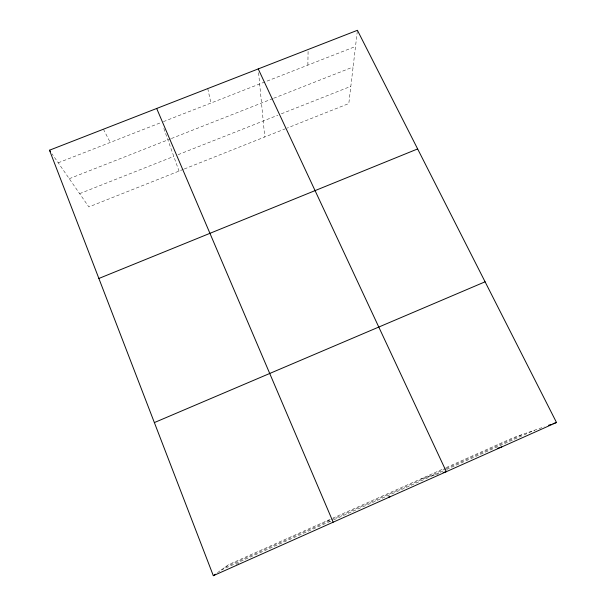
<?xml version="1.0" encoding="UTF-8"?>
<svg xmlns="http://www.w3.org/2000/svg" width="606" height="606" viewBox="0 0 606 606"><rect width="100%" height="100%" fill="white"/><g stroke="black" fill="none" stroke-linecap="round" stroke-linejoin="round"><path stroke-width="0.45" stroke-dasharray="3.03 2.27" d="M307.863 65.122L308.113 49.503M357.313 31.201L348.806 103.558L287.161 128.071M217.493 572.678L228.613 564.61L331.853 518.577M332.709 518.191L445.365 467.953M446.221 467.574L513.244 437.683L544.188 426.821M225.091 567.163L445.304 468.946M446.167 468.559L523.258 434.169M221.084 570.064L332.883 520.19M333.732 519.812L445.758 469.824M446.622 469.445L534.613 430.184M236.37 564.451L238.931 563.307M183.413 169.332L88.855 206.934L52.063 153.909M184.292 168.983L286.305 128.419M79.636 193.655L173.778 156.401M178.096 154.689L277.896 115.201M281.351 113.83L350.829 86.332M69.266 178.709L170.498 138.865M171.377 138.524L272.798 98.604M273.662 98.263L353.101 67.001M58.221 162.794L161.628 122.336M163.385 121.647L355.517 46.48M421.435 478.626L438.979 473.733M327.558 520.486L331.906 521.811M103.414 129.214L110.231 142.44M163.817 128.48L179.012 171.081M207.752 88.582L210.926 103.05M258.588 72.69L264.754 136.986"/><path stroke-width="0.91" d="M213.32 575.7L556.505 422.496L357.419 30.3L49.495 150.212L213.32 575.7L215.388 574.2M154.363 422.579L485.088 281.805M98.876 278.465L417.64 148.932M548.566 425.283L551.21 424.359M552.975 423.738L556.505 422.496M497.518 448.311L501.783 446.925M443.13 472.574L446.334 471.68L258.232 68.925M388.401 497.072L390.128 496.768M49.495 150.212L50.518 151.689M156.674 108.466L333.164 522.198"/></g></svg>
